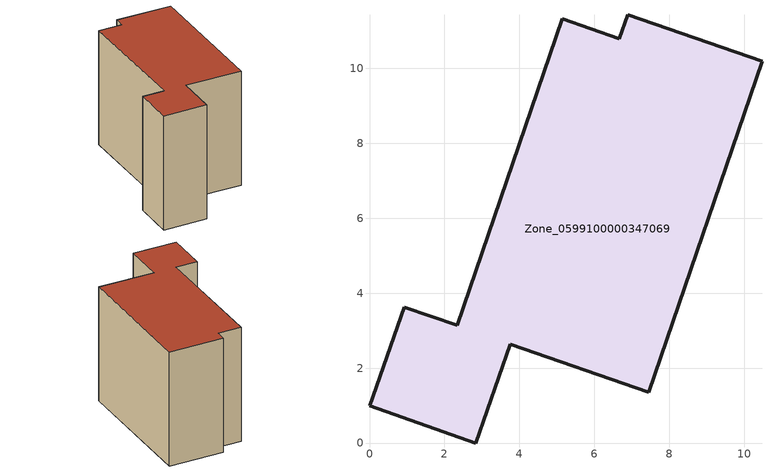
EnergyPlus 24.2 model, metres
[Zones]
Zone_0599100000347069
 floor ground (C_G): 6.9,11.43 10.48,10.19 7.45,1.36 3.76,2.64 2.84,0 0,0.99 0.93,3.63 2.34,3.14 5.15,11.33 6.67,10.8 z0
 wall outside (C_F): 2.34,3.14 0.93,3.63 0,0.99 2.84,0 3.76,2.64 7.45,1.36 10.48,10.19 6.9,11.43 6.67,10.8 5.15,11.33 2.34,3.14 z0:8.14
 roof outside (C_R): 6.67,10.8 5.15,11.33 2.34,3.14 0.93,3.63 0,0.99 2.84,0 3.76,2.64 7.45,1.36 10.48,10.19 6.9,11.43 z8.14
[BUILDING]
Pand.0599100000347069: North Axis=0; Terrain=City; Loads Convergence Tolerance Value=0.04; Temperature Convergence Tolerance Value=0.4; Solar Distribution=FullExterior; Maximum Number of Warmup Days=25; Minimum Number of Warmup Days=1
[Site:Location]
Rotterdam.The.Hague.AP_ZH_NLD Design_Conditions: Latitude=51.96; Longitude=4.45; Time Zone=1; Elevation=-4.5
[SITE:GROUNDTEMPERATURE:BUILDINGSURFACE]
18, 18, 18, 18, 18, 18, 18, 18, 18, 18, 18, 18
[MATERIAL] Thermal Absorptance=0.9; Solar Absorptance=0.7; Visible Absorptance=0.7
Name | Roughness | Thickness | Conductivity | Density | Specific Heat
G.TI.1992-2005 | MediumSmooth | 0.15 | 0.06 | 540 | 1210
F.TI.1992-2005 | Rough | 0.3 | 0.12 | 1920 | 840
R.TI.1992-2005 | MediumRough | 0.2 | 0.08 | 1500 | 1000
[CONSTRUCTION]
C_G: G.TI.1992-2005
C_F: F.TI.1992-2005
C_R: R.TI.1992-2005
[ZONE]
Zone_0599100000347069: Type=1; Multiplier=1; Ceiling Height=Autocalculate; Volume=Autocalculate; Floor Area=autocalculate; Part of Total Floor Area=Yes
[ZONEINFILTRATION:DESIGNFLOWRATE]
Infil_Zone_0599100000347069: Zone or ZoneList or Space or SpaceList=Zone_0599100000347069; Schedule=AlwaysOn; Design Flow Rate Calculation Method=Flow/Area; Flow Rate per Floor Area=0.0015; Constant Term Coefficient=1; Temperature Term Coefficient=0; Velocity Term Coefficient=0; Velocity Squared Term Coefficient=0
[HVACTEMPLATE:ZONE:IDEALLOADSAIRSYSTEM]
Zone_0599100000347069: Maximum Heating Supply Air Temperature=50; Minimum Cooling Supply Air Temperature=13; Maximum Heating Supply Air Humidity Ratio=0.0156; Minimum Cooling Supply Air Humidity Ratio=0.0077; Heating Limit=NoLimit; Cooling Limit=NoLimit; Dehumidification Control Type=ConstantSensibleHeatRatio; Cooling Sensible Heat Ratio=0.7; Dehumidification Setpoint=60; Humidification Control Type=None; Humidification Setpoint=30; Outdoor Air Method=None; Outdoor Air Flow Rate per Person=0.00944; Outdoor Air Flow Rate per Zone Floor Area=0; Outdoor Air Flow Rate per Zone=0; Demand Controlled Ventilation Type=None; Outdoor Air Economizer Type=NoEconomizer; Heat Recovery Type=None; Sensible Heat Recovery Effectiveness=0.7; Latent Heat Recovery Effectiveness=0.65
[ZONECONTROL:THERMOSTAT]
ThermostatControl_Zone_0599100000347069: Zone or ZoneList=Zone_0599100000347069; Control Type Schedule=DualSetpointControlType; Control 1=Thermostat_Zone_0599100000347069; Temperature Difference Between Cutout And Setpoint=0
[THERMOSTATSETPOINT:DUALSETPOINT]
Thermostat_Zone_0599100000347069: Heating Setpoint Temperature Schedule=HeatingSetpoint_Zone_0599100000347069; Cooling Setpoint Temperature Schedule=CoolingSetpoint_Zone_0599100000347069
[SCHEDULE:COMPACT]
HeatingSetpoint_Zone_0599100000347069: Through: 12/31, For: AllDays, Until: 24:00, 21
CoolingSetpoint_Zone_0599100000347069: Through: 12/31, For: AllDays, Until: 24:00, 24
DualSetpointControlType: Through: 12/31, For: AllDays, Until: 24:00, 4
AlwaysOn: Through: 12/31, For: AllDays, Until: 24:00, 1
